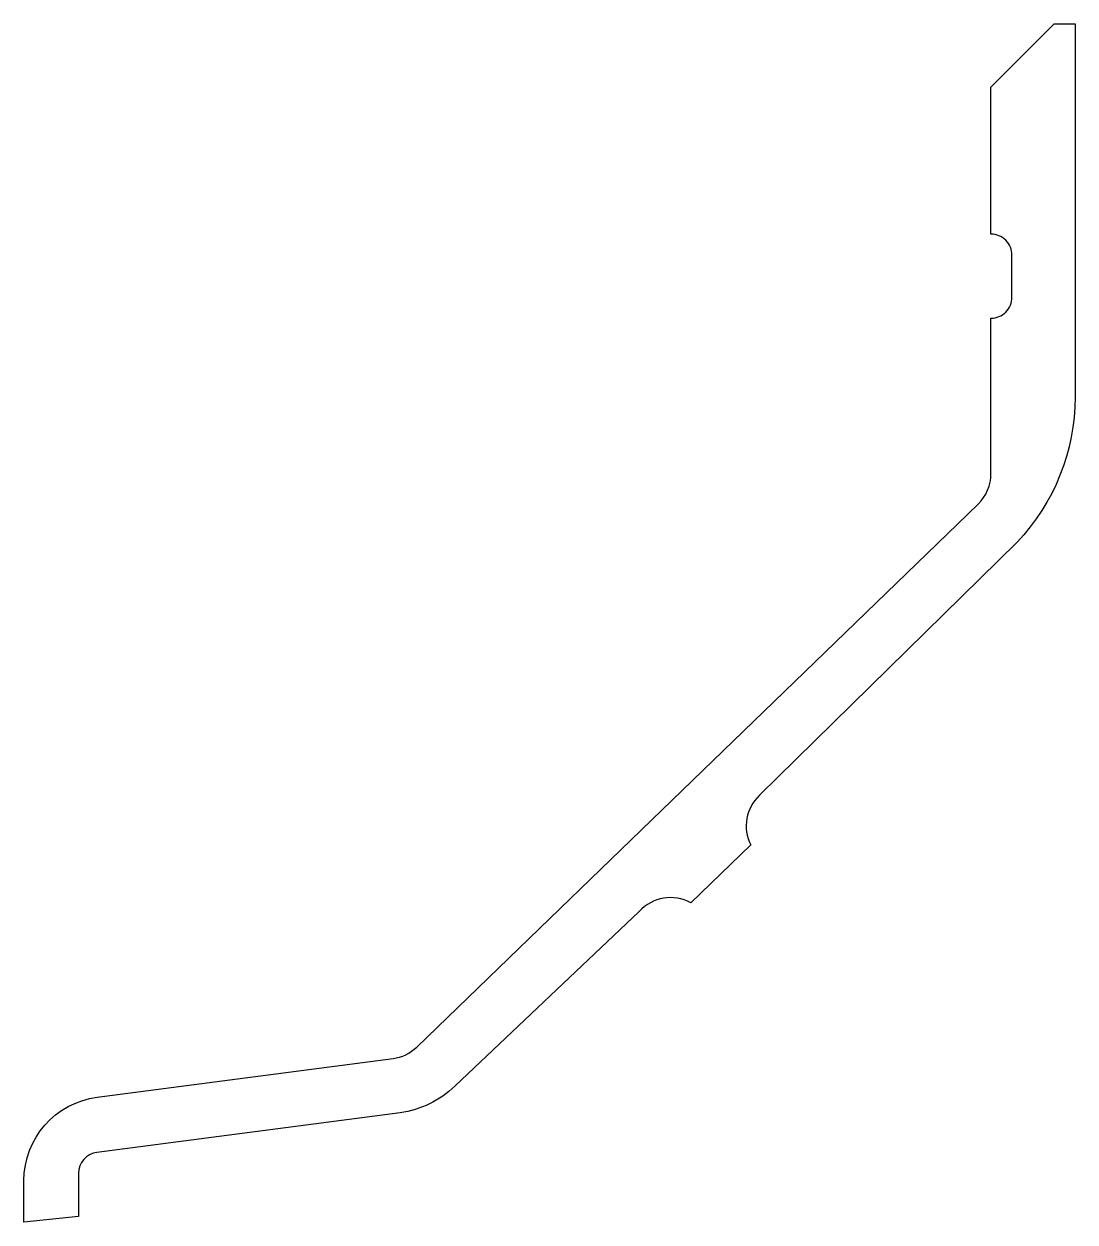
# Model space of a CAD drawing. Extents: x 370.8 to 395.8, y 203.4 to 231.9.
import ezdxf

# ---------------------------------------------------------------- set-up
doc = ezdxf.new("R2010")
doc.units = 0
doc.layers.add('ANA', color=220, linetype='CONTINUOUS')

msp = doc.modelspace()

# ---------------------------------------------------------------- linework, layer by layer
at = {"layer": 'ANA', "color": 0}
msp.add_lwpolyline([(388.055, 212.423), (386.63, 211.045, 0.348031), (385.406, 210.835), (381.016, 206.677, -0.161014), (379.715, 206.05), (372.504, 205.106, 0.37657), (372.069, 204.61), (372.069, 203.579), (370.769, 203.449), (370.769, 203.449), (370.769, 204.434, -0.37657), (372.51, 206.417), (379.547, 207.339, 0.161014), (380.112, 207.612), (393.465, 220.528, 0.203233), (393.769, 221.247), (393.769, 224.949, 0.414214), (394.269, 225.449), (394.269, 226.449, 0.414214), (393.769, 226.949), (393.769, 230.449), (395.269, 231.949), (395.769, 231.949), (395.769, 223.069, -0.192552), (394.39, 219.621), (388.266, 213.601, 0.33242)], format="xyb", close=True, dxfattribs=at)

doc.saveas('drawing.dxf')
